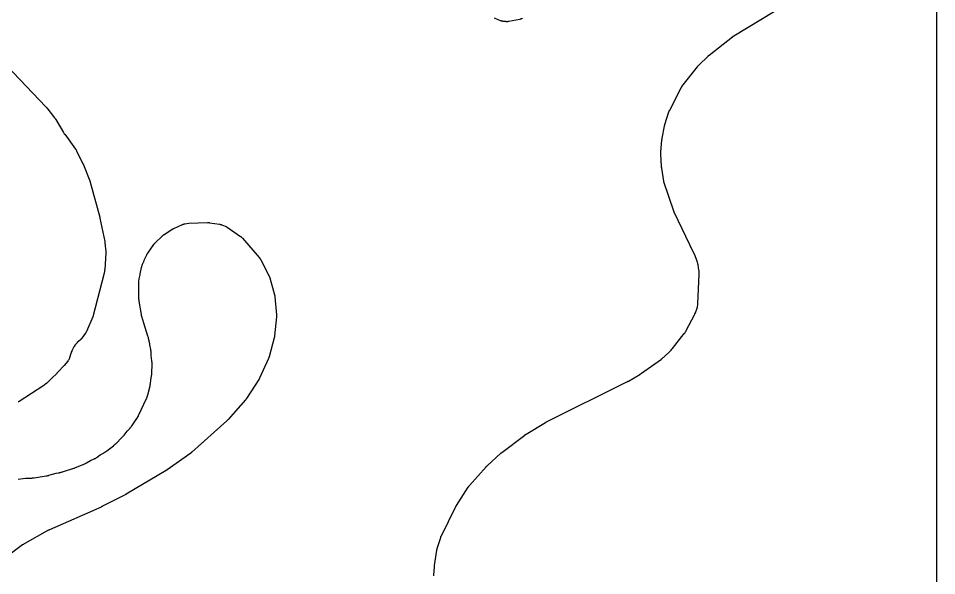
# Model space of a CAD drawing. Header units: millimetres. Extents: x 0 to 300, y 0 to 300.
# Drawn here: x 150.8 to 300.1, y 118.8 to 209.4 of the extents above; entities that cross this region are included whole.
import ezdxf

# ---------------------------------------------------------------- set-up
doc = ezdxf.new("R2010")
doc.units = ezdxf.units.MM
doc.layers.add('CUT', color=7, linetype='CONTINUOUS')

msp = doc.modelspace()

# ---------------------------------------------------------------- linework, layer by layer
at = {"layer": 'CUT'}
for points in [[(1.4375, 300.0625), (298.5625, 300.0625), (299.4478, 300.0625), (299.5212, 300.0589), (299.5794, 300.0503), (299.6365, 300.036), (299.6918, 300.0162), (299.745, 299.991), (299.7954, 299.9608), (299.8427, 299.9257), (299.8863, 299.8863), (299.9257, 299.8427), (299.9608, 299.7954), (299.991, 299.745), (300.0162, 299.6918), (300.036, 299.6365), (300.0503, 299.5794), (300.0589, 299.5212), (300.0625, 299.4478), (300.0625, 298.5625), (300.0625, 1.4375)], [(218.371, 118.7434), (218.3779, 118.8358), (218.3788, 118.8501), (218.4488, 120.2286), (218.4494, 120.2397), (218.4511, 120.2657), (218.4518, 120.2768), (218.4529, 120.2904), (218.4538, 120.3015), (218.456, 120.3274), (218.4571, 120.3385), (218.4589, 120.3564), (218.4601, 120.3674), (218.463, 120.3933), (218.4643, 120.4043), (218.466, 120.4178), (218.4675, 120.4289), (218.471, 120.4546), (218.4726, 120.4657), (218.8453, 122.9349), (218.8463, 122.9419), (218.849, 122.9583), (218.8501, 122.9653), (218.8505, 122.9675), (218.8555, 122.9949), (218.8682, 123.0587), (218.8729, 123.0808), (218.8813, 123.114), (218.9026, 123.1922), (218.9124, 123.2257), (219.4718, 125.0011), (219.4739, 125.0078), (219.479, 125.0236), (219.4812, 125.0303), (219.4818, 125.0321), (219.4909, 125.0581), (219.513, 125.1184), (219.521, 125.1392), (219.5342, 125.1703), (219.5669, 125.2434), (219.5816, 125.2747), (221.8897, 129.9463), (221.8953, 129.9576), (221.9088, 129.9839), (221.9146, 129.9952), (221.9218, 130.0087), (221.9278, 130.0198), (221.9419, 130.0456), (221.948, 130.0566), (221.9581, 130.0743), (221.9644, 130.0852), (221.9792, 130.1107), (221.9857, 130.1215), (221.9936, 130.1347), (222.0002, 130.1455), (222.0158, 130.1704), (222.0225, 130.1811), (223.9621, 133.1996), (223.9659, 133.2055), (223.9747, 133.2191), (223.9786, 133.2249), (223.9798, 133.2267), (223.9952, 133.2492), (224.0321, 133.3011), (224.0451, 133.3189), (224.0658, 133.3453), (224.116, 133.4068), (224.1382, 133.4329), (226.84, 136.4927), (226.848, 136.5017), (226.8668, 136.5224), (226.875, 136.5313), (226.8849, 136.5419), (226.8931, 136.5506), (226.9123, 136.5707), (226.9207, 136.5793), (226.9342, 136.5931), (226.9427, 136.6016), (226.9625, 136.6213), (226.9711, 136.6296), (226.9816, 136.6398), (226.9903, 136.648), (227.0106, 136.6672), (227.0194, 136.6753), (229.2383, 138.7053), (229.2461, 138.7123), (229.2645, 138.7288), (229.2724, 138.7358), (229.2821, 138.7442), (229.2901, 138.7511), (229.3089, 138.7671), (229.317, 138.7739), (229.3301, 138.7848), (229.3382, 138.7915), (229.3574, 138.8071), (229.3656, 138.8137), (229.3757, 138.8217), (229.384, 138.8282), (229.4035, 138.8433), (229.4119, 138.8497), (233.1296, 141.6587), (233.139, 141.6657), (233.1609, 141.6819), (233.1704, 141.6887), (233.182, 141.697), (233.1915, 141.7038), (233.2139, 141.7193), (233.2236, 141.726), (233.2392, 141.7365), (233.2489, 141.743), (233.2717, 141.758), (233.2815, 141.7644), (233.2935, 141.7721), (233.3034, 141.7783), (233.3266, 141.7927), (233.3365, 141.7988), (236.5159, 143.7183), (236.5238, 143.7229), (236.5421, 143.7338), (236.55, 143.7384), (236.5597, 143.7439), (236.5676, 143.7485), (236.5862, 143.7589), (236.5942, 143.7634), (236.6071, 143.7705), (236.6151, 143.7748), (236.6339, 143.7849), (236.642, 143.7892), (236.6519, 143.7944), (236.66, 143.7986), (236.679, 143.8082), (236.6871, 143.8124), (249.7451, 150.3135), (249.7539, 150.318), (249.815, 150.3497), (249.8244, 150.3546), (249.8999, 150.3955), (249.909, 150.4005), (249.9681, 150.4339), (249.9777, 150.4394), (251.8366, 151.5335), (251.8483, 151.5406), (251.9237, 151.5874), (251.9353, 151.5947), (252.0287, 151.6556), (252.04, 151.6631), (252.1133, 151.7133), (252.1245, 151.7212), (255.3345, 154.028), (255.3505, 154.0399), (255.4531, 154.1189), (255.4686, 154.1313), (255.594, 154.2347), (255.6091, 154.2476), (255.7062, 154.3333), (255.721, 154.3467), (256.7894, 155.354), (256.8049, 155.3692), (256.9041, 155.4697), (256.9191, 155.4855), (257.0388, 155.616), (257.0532, 155.6322), (257.1448, 155.7397), (257.1586, 155.7565), (259.0593, 158.1558), (259.0679, 158.1669), (259.1227, 158.2396), (259.131, 158.2509), (259.163, 158.2953), (259.1788, 158.3184), (259.278, 158.471), (259.2928, 158.4949), (259.3204, 158.5421), (259.3274, 158.5543), (259.3715, 158.6339), (259.3782, 158.6462), (260.7149, 161.1944), (260.7247, 161.2139), (260.7861, 161.342), (260.7951, 161.3619), (260.8662, 161.5253), (260.8746, 161.5455), (260.9264, 161.6777), (260.934, 161.6982), (261.0941, 162.1546), (261.0988, 162.1684), (261.128, 162.2587), (261.1323, 162.2726), (261.1485, 162.3272), (261.1562, 162.3554), (261.2006, 162.537), (261.2117, 162.5943), (261.2384, 162.7794), (261.2418, 162.8083), (261.2472, 162.8651), (261.2484, 162.8796), (261.255, 162.9742), (261.2558, 162.9887), (261.4762, 167.8229), (261.4767, 167.8385), (261.4787, 167.9402), (261.4788, 167.9558), (261.4784, 168.0169), (261.4774, 168.0481), (261.4655, 168.251), (261.4628, 168.2822), (261.456, 168.3429), (261.4541, 168.3584), (261.4402, 168.4592), (261.4379, 168.4746), (261.2927, 169.3573), (261.29, 169.3721), (261.2717, 169.4683), (261.2687, 169.4831), (261.2563, 169.5406), (261.2491, 169.5699), (261.1981, 169.759), (261.1895, 169.7879), (261.1714, 169.8439), (261.1665, 169.8582), (261.1339, 169.9506), (261.1288, 169.9647), (260.709, 171.0663), (260.7042, 171.0785), (260.6722, 171.1572), (260.6672, 171.1692), (260.6249, 171.2671), (260.6196, 171.279), (260.5843, 171.3562), (260.5787, 171.3681), (257.4746, 177.7747), (257.4686, 177.7874), (257.4547, 177.8172), (257.4489, 177.83), (257.4419, 177.8457), (257.4363, 177.8585), (257.4233, 177.8887), (257.4179, 177.9017), (257.4093, 177.9227), (257.4041, 177.9357), (257.3921, 177.9663), (257.3871, 177.9794), (257.3811, 177.9955), (257.3763, 178.0087), (257.3653, 178.0397), (257.3607, 178.053), (255.8001, 182.6672), (255.7971, 182.6762), (255.7916, 182.6932), (255.7841, 182.7173), (255.7751, 182.7477), (255.7675, 182.775), (255.761, 182.7998), (255.7579, 182.8119), (255.7566, 182.8173), (255.7502, 182.845), (255.7369, 182.9073), (255.7297, 182.9444), (255.7272, 182.9592), (255.7257, 182.9685), (255.3934, 185.0523), (255.3915, 185.0645), (255.3874, 185.0929), (255.3857, 185.1051), (255.3837, 185.1201), (255.3822, 185.1323), (255.3789, 185.1608), (255.3775, 185.1731), (255.3755, 185.1929), (255.3743, 185.2051), (255.3717, 185.2338), (255.3707, 185.2461), (255.3695, 185.2611), (255.3687, 185.2734), (255.3669, 185.3021), (255.3662, 185.3144), (255.266, 187.3748), (255.2654, 187.389), (255.2643, 187.4222), (255.264, 187.4364), (255.2637, 187.4537), (255.2636, 187.468), (255.2635, 187.5012), (255.2636, 187.5154), (255.264, 187.5383), (255.2643, 187.5525), (255.2653, 187.5857), (255.2658, 187.5999), (255.2666, 187.6173), (255.2674, 187.6315), (255.2695, 187.6646), (255.2705, 187.6788), (255.4261, 189.6729), (255.4272, 189.6855), (255.4299, 189.7148), (255.4311, 189.7273), (255.4327, 189.7426), (255.4342, 189.7551), (255.4377, 189.7844), (255.4393, 189.7969), (255.442, 189.817), (255.4438, 189.8295), (255.4481, 189.8586), (255.45, 189.8711), (255.4525, 189.8863), (255.4547, 189.8987), (255.4598, 189.9277), (255.4621, 189.9401), (255.8394, 191.902), (255.8421, 191.9153), (255.8485, 191.9461), (255.8513, 191.9593), (255.8549, 191.9754), (255.8579, 191.9885), (255.8653, 192.0192), (255.8685, 192.0323), (255.8739, 192.0534), (255.8773, 192.0664), (255.8856, 192.0968), (255.8892, 192.1098), (255.8938, 192.1256), (255.8976, 192.1386), (255.9068, 192.1687), (255.9108, 192.1816), (256.5656, 194.2259), (256.5685, 194.2346), (256.573, 194.2484), (256.5806, 194.2702), (256.5922, 194.3026), (256.6026, 194.3299), (256.6116, 194.3525), (256.6161, 194.3638), (256.6182, 194.3688), (256.6291, 194.3941), (256.6546, 194.4508), (256.6704, 194.4841), (256.6769, 194.4971), (256.6811, 194.5053), (258.4927, 198.0398), (258.4975, 198.0492), (258.5053, 198.0639), (258.5257, 198.1006), (258.5617, 198.1617), (258.5782, 198.1886), (258.5794, 198.1905), (258.5968, 198.2168), (258.6369, 198.2752), (258.6615, 198.3093), (258.6716, 198.3225), (258.678, 198.3309), (261.1926, 201.5677), (261.2019, 201.5795), (261.2238, 201.6068), (261.2333, 201.6184), (261.245, 201.6324), (261.2547, 201.6439), (261.2775, 201.6704), (261.2874, 201.6817), (261.3035, 201.6998), (261.3135, 201.7109), (261.3373, 201.7367), (261.3475, 201.7476), (261.3601, 201.7609), (261.3705, 201.7717), (261.3951, 201.7966), (261.4057, 201.8072), (262.9117, 203.2879), (262.9206, 203.2965), (262.9414, 203.3165), (262.9504, 203.3249), (262.9614, 203.3352), (262.9705, 203.3436), (262.9919, 203.3629), (263.0011, 203.3711), (263.016, 203.3843), (263.0254, 203.3924), (263.0472, 203.4111), (263.0567, 203.4191), (263.0682, 203.4287), (263.0778, 203.4366), (263.1002, 203.4547), (263.1098, 203.4624), (266.8774, 206.4299), (266.888, 206.4382), (266.913, 206.4572), (266.9238, 206.4653), (266.937, 206.4751), (266.9479, 206.4831), (266.9735, 206.5014), (266.9845, 206.5092), (267.0023, 206.5216), (267.0135, 206.5292), (267.0396, 206.5467), (267.0508, 206.5542), (267.0646, 206.5632), (267.0759, 206.5704), (267.1026, 206.5872), (267.114, 206.5943), (277.9322, 213.1872)], [(232.7902, 209.4365), (232.7136, 209.396), (232.6245, 209.3549), (232.5638, 209.3308), (232.4707, 209.2996), (232.3871, 209.2766), (232.3292, 209.2627), (232.3201, 209.2608), (232.3098, 209.2588), (230.5191, 208.9132), (230.5079, 208.9111), (230.4892, 208.9078), (230.4439, 208.9008), (230.3845, 208.8932), (230.3047, 208.8866), (230.2245, 208.8836), (230.1444, 208.8841), (230.0846, 208.8871), (230.039, 208.8906), (230.0201, 208.8926), (230.0087, 208.8938), (229.6141, 208.9392), (229.6044, 208.9404), (229.5882, 208.9424), (229.5495, 208.9481), (229.499, 208.9567), (229.432, 208.9708), (229.3653, 208.9875), (229.2995, 209.0066), (229.2509, 209.0228), (229.214, 209.036), (229.1988, 209.0418), (229.1897, 209.0453), (228.207, 209.4326)], [(148.9436, 201.7147), (155.3098, 195.0365), (155.317, 195.0289), (155.3336, 195.0111), (155.3406, 195.0034), (155.3492, 194.994), (155.3562, 194.9862), (155.3723, 194.968), (155.3792, 194.9602), (155.3903, 194.9475), (155.3971, 194.9396), (155.4128, 194.921), (155.4195, 194.913), (155.4276, 194.9032), (155.4342, 194.8952), (155.4495, 194.8762), (155.4561, 194.8681), (156.732, 193.2535), (156.7411, 193.2417), (156.7622, 193.2142), (156.7711, 193.2023), (156.7819, 193.1877), (156.7906, 193.1757), (156.8107, 193.1474), (156.8193, 193.1352), (156.8328, 193.1155), (156.8412, 193.1032), (156.8603, 193.0743), (156.8685, 193.0618), (156.8782, 193.0466), (156.8862, 193.034), (156.9044, 193.0045), (156.9121, 192.9918), (158.1742, 190.87), (158.1816, 190.8579), (158.2306, 190.7798), (158.2382, 190.7679), (158.302, 190.6713), (158.31, 190.6596), (158.3626, 190.5839), (158.3708, 190.5724), (160.1443, 188.1458), (160.15, 188.138), (160.1589, 188.1255), (160.1808, 188.0935), (160.2164, 188.0387), (160.2319, 188.0142), (160.233, 188.0124), (160.2476, 187.9873), (160.2797, 187.9304), (160.2979, 187.8962), (160.3049, 187.8826), (160.3092, 187.8739), (161.3362, 185.796), (161.3404, 185.7873), (161.3501, 185.7671), (161.3543, 185.7584), (161.3592, 185.7477), (161.3633, 185.739), (161.3726, 185.7186), (161.3765, 185.7098), (161.3828, 185.6956), (161.3866, 185.6867), (161.3955, 185.6661), (161.3992, 185.6573), (161.4038, 185.6464), (161.4074, 185.6375), (161.4158, 185.6167), (161.4194, 185.6078), (162.4375, 183.0098), (162.4418, 182.9985), (162.4518, 182.9721), (162.4559, 182.9608), (162.461, 182.9469), (162.465, 182.9355), (162.4742, 182.9088), (162.4781, 182.8974), (162.4842, 182.8789), (162.4879, 182.8674), (162.4965, 182.8405), (162.5, 182.8289), (162.5043, 182.8148), (162.5077, 182.8032), (162.5155, 182.7761), (162.5187, 182.7644), (164.0609, 177.104), (164.0625, 177.0982), (164.0661, 177.0845), (164.0677, 177.0787), (164.0712, 177.0649), (164.0731, 177.0576), (164.0773, 177.0405), (164.0791, 177.0332), (164.0819, 177.0215), (164.0836, 177.0143), (164.0875, 176.9975), (164.0892, 176.9902), (164.0901, 176.9863), (164.0919, 176.9776), (164.0962, 176.9575), (164.098, 176.9488), (164.8712, 173.1291), (164.8736, 173.1169), (164.879, 173.0883), (164.8812, 173.076), (164.8838, 173.0611), (164.8858, 173.0489), (164.8904, 173.0203), (164.8923, 173.008), (164.8951, 172.9882), (164.8968, 172.9758), (164.8989, 172.9601), (164.8997, 172.9536), (164.9011, 172.9414), (164.904, 172.913), (164.9053, 172.9009), (164.9483, 172.432), (165.0296, 171.522), (165.0302, 171.5153), (165.0315, 171.4995), (165.032, 171.4928), (165.0322, 171.4907), (165.0337, 171.4642), (165.0352, 171.4316), (165.0354, 171.4251), (165.0354, 171.3919), (165.0337, 171.3136), (165.0324, 171.2798), (164.8721, 168.5573), (164.8714, 168.5466), (164.8702, 168.5298), (164.8662, 168.4875), (164.8578, 168.4165), (164.8535, 168.385), (164.8532, 168.3827), (164.8515, 168.3729), (164.844, 168.3323), (164.8358, 168.2928), (164.8322, 168.2772), (164.8299, 168.2674), (164.7625, 167.9898), (162.9639, 160.874), (161.8884, 158.4838), (161.8836, 158.4732), (161.8759, 158.4566), (161.8552, 158.415), (161.8186, 158.3458), (161.8017, 158.3154), (161.8005, 158.3133), (161.7824, 158.2836), (161.7405, 158.2174), (161.7147, 158.1789), (161.7041, 158.1639), (161.6973, 158.1545), (161.1771, 157.4396), (161.1705, 157.4306), (161.16, 157.4165), (161.1324, 157.3815), (161.0845, 157.3235), (161.0627, 157.2981), (161.0611, 157.2964), (161.0384, 157.2719), (160.9863, 157.2176), (160.9547, 157.1863), (160.9418, 157.1742), (160.9337, 157.1666), (160.4195, 156.6937), (160.4098, 156.6846), (160.3477, 156.6249), (160.3383, 156.6156), (160.3017, 156.5789), (160.2834, 156.5597), (160.169, 156.4341), (160.1351, 156.3934), (160.0336, 156.26), (160.0034, 156.2164), (159.9128, 156.0727), (159.8992, 156.0499), (159.8736, 156.0049), (159.8671, 155.9933), (159.8261, 155.9176), (159.82, 155.9058), (159.6023, 155.4813), (159.6001, 155.4771), (159.5939, 155.4645), (159.5541, 155.3822), (159.5481, 155.3694), (159.5253, 155.3194), (159.5143, 155.2935), (159.4465, 155.1238), (159.4367, 155.0974), (159.4187, 155.0455), (159.4143, 155.0322), (159.3864, 154.9451), (159.3823, 154.9316), (159.1768, 154.2332), (159.1736, 154.2227), (159.1717, 154.2163), (159.1515, 154.1579), (159.1195, 154.0746), (159.0776, 153.9818), (159.0463, 153.9217), (158.9942, 153.8342), (158.9443, 153.7603), (158.908, 153.7102), (158.9039, 153.7049), (158.8971, 153.6964), (158.2983, 152.9471), (157.2724, 151.8729), (157.1676, 151.7632), (157.107, 151.6998), (157.0712, 151.6623), (156.3025, 150.935), (155.448, 150.1265), (155.2389, 149.9576), (155.069, 149.8204), (155.0151, 149.7769), (154.9664, 149.7375), (150.9795, 147.1401), (150.9715, 147.135), (150.9588, 147.1269), (150.9263, 147.1071), (150.8707, 147.075), (150.8458, 147.0611), (150.844, 147.0601), (150.8186, 147.047)], [(150.8324, 134.484), (152.02, 134.6274), (152.9603, 134.6697), (152.9996, 134.6714), (153.0165, 134.6724), (153.1259, 134.6804), (153.1427, 134.6819), (153.2797, 134.6958), (153.2964, 134.6977), (153.4052, 134.7119), (153.4219, 134.7143), (155.3753, 135.0244), (155.392, 135.0273), (155.5, 135.0476), (155.5166, 135.051), (155.6515, 135.0802), (155.668, 135.0841), (155.7747, 135.1104), (155.7911, 135.1147), (156.9628, 135.4393), (157.4726, 135.5423), (157.4935, 135.5468), (157.6282, 135.5791), (157.6489, 135.5844), (157.8164, 135.6309), (157.8369, 135.6369), (157.969, 135.6787), (157.9892, 135.6855), (158.4758, 135.8584), (159.5372, 136.1524), (159.5389, 136.1529), (159.5742, 136.1627), (159.5912, 136.1677), (159.7013, 136.2017), (159.7182, 136.2072), (159.855, 136.2539), (159.8717, 136.2599), (159.9796, 136.3004), (159.9961, 136.3069), (161.4609, 136.9062), (161.4799, 136.9143), (161.6026, 136.9696), (161.6214, 136.9784), (161.7729, 137.053), (161.7913, 137.0624), (161.9099, 137.126), (161.928, 137.1361), (162.5908, 137.5213), (163.1481, 137.7796), (163.1606, 137.7855), (163.2413, 137.8252), (163.2536, 137.8315), (163.3016, 137.8564), (163.3258, 137.8698), (163.4813, 137.9601), (163.5049, 137.9745), (163.5504, 138.0038), (163.5619, 138.0114), (163.6364, 138.0619), (163.6477, 138.0698), (164.152, 138.4286), (164.776, 138.7913), (164.7765, 138.7916), (164.7784, 138.7927), (164.7964, 138.8036), (164.9121, 138.8764), (164.9298, 138.8879), (165.0716, 138.9842), (165.0888, 138.9963), (165.1991, 139.0771), (165.2159, 139.0898), (166.2806, 139.9277), (166.2894, 139.9347), (166.3503, 139.9845), (166.3594, 139.9921), (166.3636, 139.9956), (166.369, 140), (166.4497, 140.0673), (166.462, 140.0778), (166.561, 140.1649), (166.5729, 140.1758), (166.6499, 140.2473), (166.6616, 140.2585), (167.6588, 141.2364), (167.6737, 141.2515), (167.7687, 141.3515), (167.783, 141.3672), (167.8977, 141.4967), (167.9114, 141.5129), (167.9991, 141.6194), (168.0123, 141.636), (168.0139, 141.638), (168.5169, 142.2947), (168.9841, 142.8018), (168.9979, 142.8172), (169.0854, 142.919), (169.0985, 142.9349), (169.2038, 143.0663), (169.2165, 143.0826), (169.2968, 143.1902), (169.3088, 143.2069), (170.1138, 144.3665), (170.1211, 144.3773), (170.1679, 144.448), (170.175, 144.4589), (170.2022, 144.502), (170.2156, 144.5243), (170.2998, 144.6713), (170.3122, 144.6942), (170.3356, 144.7395), (170.3415, 144.7511), (170.3787, 144.8272), (170.3843, 144.839), (171.6561, 147.5905), (171.6633, 147.6067), (171.6666, 147.6144), (171.6924, 147.67), (171.6979, 147.6824), (171.7334, 147.7635), (171.7387, 147.776), (171.7588, 147.8252), (171.7686, 147.8506), (171.8282, 148.0172), (171.8368, 148.043), (171.8524, 148.0938), (171.8562, 148.1069), (171.8803, 148.192), (171.8839, 148.2051), (172.2099, 149.4667), (172.213, 149.4791), (172.232, 149.5596), (172.2348, 149.5721), (172.2452, 149.6207), (172.25, 149.6457), (172.2776, 149.8088), (172.2814, 149.834), (172.2876, 149.8833), (172.2891, 149.896), (172.2977, 149.9783), (172.2989, 149.991), (172.351, 150.6162), (172.4769, 151.2512), (172.4792, 151.2633), (172.4931, 151.342), (172.4952, 151.3541), (172.5026, 151.4016), (172.5059, 151.426), (172.524, 151.5847), (172.5263, 151.6092), (172.5298, 151.6572), (172.5306, 151.6694), (172.5347, 151.7492), (172.5353, 151.7615), (172.5784, 153.1182), (172.5787, 153.1294), (172.5797, 153.2078), (172.5798, 153.2195), (172.5794, 153.271), (172.5788, 153.2957), (172.5714, 153.45), (172.5698, 153.4738), (172.5662, 153.515), (172.5651, 153.5261), (172.5585, 153.5882), (172.5561, 153.6199), (172.5547, 153.6358), (172.5441, 153.7385), (172.5423, 153.7543), (172.4353, 154.5815), (172.421, 155.0567), (172.4205, 155.0695), (172.4163, 155.1527), (172.4155, 155.1654), (172.4118, 155.2154), (172.4094, 155.2409), (172.3903, 155.4062), (172.3868, 155.4315), (172.3789, 155.481), (172.3768, 155.4936), (172.3619, 155.5755), (172.3595, 155.5881), (172.2099, 156.3236), (172.1954, 156.4356), (172.1939, 156.4466), (172.1825, 156.5233), (172.1807, 156.5347), (172.1723, 156.5848), (172.1677, 156.6089), (172.1363, 156.7583), (172.131, 156.7812), (172.121, 156.8209), (172.1182, 156.8316), (172.0982, 156.9055), (172.0948, 156.9175), (172.0762, 156.9808), (171.9962, 157.3741), (171.9928, 157.3897), (171.9694, 157.4907), (171.9656, 157.5062), (171.9329, 157.6323), (171.9287, 157.6477), (171.9, 157.7474), (171.8954, 157.7627), (171.2305, 159.8589), (170.9078, 160.9574), (170.9039, 160.9707), (170.8953, 161.002), (170.8917, 161.0154), (170.8874, 161.0318), (170.884, 161.0453), (170.8763, 161.0767), (170.8731, 161.0903), (170.8681, 161.1122), (170.8651, 161.1258), (170.8584, 161.1576), (170.8556, 161.1712), (170.8524, 161.1879), (170.8498, 161.2015), (170.8441, 161.2335), (170.8417, 161.2472), (170.4879, 163.4089), (170.4645, 163.5635), (170.4483, 163.6708), (170.4417, 163.7144), (170.432, 163.7789), (170.4307, 163.7911), (170.4294, 163.8045), (170.4267, 163.8358), (170.4256, 163.8493), (170.4244, 163.8657), (170.4235, 163.8792), (170.4217, 163.9106), (170.4211, 163.924), (170.4009, 164.3998), (170.4252, 166.6597), (170.4762, 167.0875), (170.6104, 167.7327), (170.6127, 167.7437), (170.6369, 167.8597), (170.8533, 168.9003), (171.0105, 169.4644), (171.2666, 170.0216), (171.2804, 170.0516), (171.3059, 170.1071), (171.346, 170.1943), (171.7151, 170.9949), (171.7195, 171.0043), (171.7266, 171.0191), (171.7371, 171.0402), (171.7653, 171.0932), (171.7804, 171.1204), (171.7815, 171.1223), (171.7974, 171.1489), (171.8344, 171.2082), (171.8571, 171.2428), (171.8664, 171.2563), (171.8723, 171.2648), (172.8437, 172.6404), (172.8496, 172.6487), (172.8591, 172.6618), (172.8837, 172.6943), (172.9266, 172.7483), (172.946, 172.7719), (172.9474, 172.7736), (172.9677, 172.7965), (173.0141, 172.8474), (173.0423, 172.8769), (173.0537, 172.8883), (173.061, 172.8955), (174.2043, 174.0143), (174.2122, 174.0219), (174.2247, 174.0339), (174.2571, 174.0634), (174.313, 174.1117), (174.3382, 174.1328), (174.34, 174.1342), (174.366, 174.1544), (174.4253, 174.1985), (174.461, 174.2239), (174.4754, 174.2335), (174.4845, 174.2396), (175.8331, 175.1227), (175.8409, 175.1277), (175.8532, 175.1356), (175.873, 175.1479), (175.9027, 175.1659), (175.9281, 175.1807), (175.9495, 175.1927), (175.9603, 175.1986), (175.9651, 175.2012), (175.9898, 175.2141), (176.0457, 175.2423), (176.0792, 175.2583), (176.0926, 175.2644), (176.1011, 175.2682), (177.5313, 175.8978), (177.5422, 175.9025), (177.5595, 175.9099), (177.5891, 175.9215), (177.6491, 175.9435), (177.6826, 175.9549), (177.6849, 175.9557), (177.7187, 175.9658), (177.7952, 175.9871), (177.8409, 175.9986), (177.8591, 176.0026), (177.8706, 176.0051), (178.5394, 176.1451), (181.5929, 176.215), (181.6025, 176.2152), (181.6178, 176.2153), (181.6562, 176.215), (181.7211, 176.213), (181.7499, 176.2117), (181.752, 176.2115), (181.7808, 176.2093), (181.8454, 176.2031), (181.8836, 176.1987), (181.8987, 176.1966), (181.9082, 176.1952), (183.5017, 175.9574), (183.5135, 175.9556), (183.5322, 175.9526), (183.5793, 175.9436), (183.6583, 175.9264), (183.6932, 175.918), (183.6956, 175.9174), (183.7302, 175.9077), (183.8076, 175.8842), (183.853, 175.8691), (183.8708, 175.8626), (183.8821, 175.8585), (184.4334, 175.6502), (184.442, 175.6469), (184.4556, 175.6416), (184.4772, 175.6329), (184.509, 175.6196), (184.5359, 175.6078), (184.5416, 175.6051), (184.5853, 175.5837), (184.6482, 175.5506), (184.705, 175.5181), (184.7451, 175.4931), (184.7762, 175.4729), (184.7883, 175.4647), (184.7959, 175.4594), (186.9605, 173.953), (186.9682, 173.9476), (186.9802, 173.9391), (186.9992, 173.9252), (187.0271, 173.9042), (187.0506, 173.8859), (187.0555, 173.882), (187.093, 173.8501), (187.1465, 173.802), (187.1941, 173.756), (187.2272, 173.7214), (187.2526, 173.6939), (187.2624, 173.6828), (187.2686, 173.6757), (189.995, 170.5229), (190.0037, 170.5127), (190.0173, 170.4964), (190.0506, 170.4543), (190.1045, 170.3816), (190.1278, 170.3487), (190.1293, 170.3464), (190.1511, 170.3126), (190.1983, 170.2353), (190.225, 170.1887), (190.2349, 170.1699), (190.2412, 170.1581), (191.5619, 167.5855), (191.567, 167.5754), (191.575, 167.5593), (191.5941, 167.5183), (191.6247, 167.4483), (191.6377, 167.4169), (191.6385, 167.4147), (191.6503, 167.3828), (191.6755, 167.3107), (191.6893, 167.2675), (191.6944, 167.2504), (191.6975, 167.2395), (192.4717, 164.4739), (192.4744, 164.4639), (192.4787, 164.4482), (192.4884, 164.408), (192.5033, 164.34), (192.5094, 164.3096), (192.5098, 164.3075), (192.5149, 164.2769), (192.5251, 164.208), (192.5302, 164.1671), (192.5318, 164.1508), (192.5328, 164.1405), (192.7936, 161.2326), (192.7945, 161.2219), (192.7958, 161.2049), (192.7981, 161.162), (192.8003, 161.0894), (192.8006, 161.0572), (192.8006, 161.0549), (192.7998, 161.0227), (192.7968, 160.9502), (192.794, 160.9072), (192.7924, 160.8903), (192.7914, 160.8796), (192.4752, 157.7832), (192.4743, 157.774), (192.4726, 157.7594), (192.4697, 157.7363), (192.465, 157.702), (192.4604, 157.6729), (192.4563, 157.6488), (192.4541, 157.6367), (192.4531, 157.6313), (192.4476, 157.604), (192.4342, 157.5429), (192.4256, 157.5068), (192.4218, 157.4926), (192.4194, 157.4836), (191.5727, 154.3843), (191.5708, 154.3773), (191.5662, 154.3611), (191.5642, 154.3542), (191.5636, 154.3521), (191.5553, 154.325), (191.5349, 154.2622), (191.5275, 154.2406), (191.5151, 154.2081), (191.4842, 154.1318), (191.4702, 154.0992), (190.0383, 150.9309), (190.0355, 150.9247), (190.0288, 150.9101), (190.0259, 150.9039), (190.025, 150.9022), (190.0133, 150.8781), (189.985, 150.8223), (189.9749, 150.8032), (189.9586, 150.7745), (189.9188, 150.7075), (189.9011, 150.679), (187.9158, 147.6086), (187.9121, 147.6029), (187.9034, 147.5896), (187.8996, 147.584), (187.8985, 147.5823), (187.8835, 147.5605), (187.8476, 147.51), (187.8349, 147.4927), (187.8147, 147.4671), (187.7659, 147.4073), (187.7443, 147.3819), (184.9403, 144.1982), (184.9314, 144.1883), (184.9106, 144.1653), (184.9015, 144.1555), (184.8906, 144.1437), (184.8814, 144.1341), (184.86, 144.1118), (184.8508, 144.1024), (184.8357, 144.0872), (184.8263, 144.0778), (184.8042, 144.0562), (184.7946, 144.047), (184.7829, 144.0358), (184.7732, 144.0267), (184.7505, 144.0057), (184.7407, 143.9968), (179.0585, 138.9041), (179.0493, 138.896), (179.0278, 138.8773), (179.0185, 138.8693), (179.0072, 138.8596), (178.9978, 138.8518), (178.9758, 138.8336), (178.9663, 138.8259), (178.9509, 138.8136), (178.9413, 138.806), (178.9188, 138.7884), (178.9091, 138.781), (178.8972, 138.7719), (178.8874, 138.7646), (178.8645, 138.7477), (178.8546, 138.7405), (175.0385, 136.0044), (175.0305, 135.9987), (175.0119, 135.9857), (175.0039, 135.9801), (174.994, 135.9734), (174.986, 135.9679), (174.967, 135.9552), (174.9589, 135.9499), (174.9457, 135.9412), (174.9375, 135.9359), (174.9183, 135.9237), (174.9101, 135.9185), (174.8999, 135.9122), (174.8916, 135.9071), (174.8722, 135.8953), (174.8638, 135.8902), (168.3568, 132.0311), (168.3518, 132.0282), (168.3402, 132.0214), (168.3353, 132.0185), (168.3236, 132.0118), (168.3174, 132.0083), (168.3029, 132.0001), (168.2967, 131.9966), (168.2867, 131.991), (168.2806, 131.9877), (168.2662, 131.9798), (168.26, 131.9765), (168.2566, 131.9747), (168.2492, 131.9708), (168.2319, 131.9617), (168.2245, 131.9579), (164.4297, 130.0182), (164.4249, 130.0158), (164.4138, 130.0102), (164.4091, 130.0079), (164.398, 130.0024), (164.3921, 129.9995), (164.3783, 129.9928), (164.3724, 129.9899), (164.3629, 129.9854), (164.3571, 129.9826), (164.3434, 129.9762), (164.3383, 129.9738), (164.3269, 129.9686), (164.3109, 129.9614), (164.3038, 129.9582), (155.8805, 126.2514), (155.8669, 126.2453), (155.7795, 126.2042), (155.7661, 126.1977), (155.6576, 126.1433), (155.6443, 126.1365), (155.559, 126.0911), (155.546, 126.084), (151.9124, 124.0338), (151.8965, 124.0245), (151.794, 123.9625), (151.7784, 123.9527), (151.6522, 123.8709), (151.6369, 123.8606), (151.5384, 123.7924), (151.5234, 123.7817), (148.8397, 121.7976)]]:
    msp.add_lwpolyline(points, dxfattribs=at)

doc.saveas('drawing.dxf')
